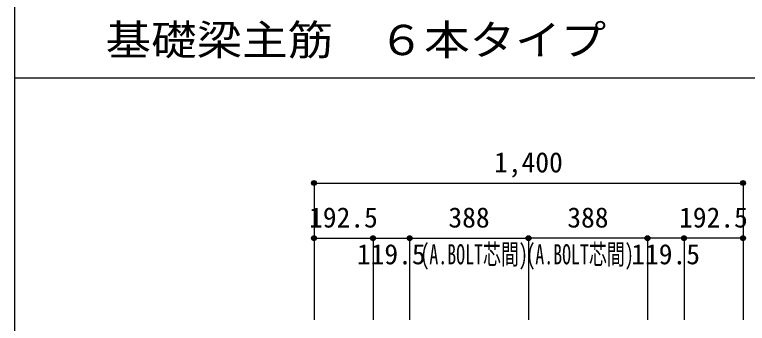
# Model space of a CAD drawing. Units: millimetres at full size, sheet at 1:30. Extents: x -5973 to 5954, y -4195 to 4201.
# Drawn here: x -5973 to -3582, y -1023 to -15 of the extents above; entities that cross this region are included whole.
import ezdxf
from ezdxf.enums import TextEntityAlignment as Align

# ---------------------------------------------------------------- set-up
doc = ezdxf.new("R2010")
doc.units = ezdxf.units.MM
doc.header["$LTSCALE"] = 30
doc.header["$PDMODE"] = 32
doc.header["$PDSIZE"] = 15
for name, color, linetype in [('0-7_文字', 4, 'Continuous'), ('0-D_寸法', 4, 'Continuous'), ('6-7_文字', 7, 'Continuous'), ('F-0_枠', 6, 'Continuous')]:
    doc.layers.add(name, color=color, linetype=linetype)
doc.styles.add('ＭＳ ゴシック', font='')
doc.styles.get('ＭＳ ゴシック').set_extended_font_data('MS Gothic')

msp = doc.modelspace()

# ---------------------------------------------------------------- linework, layer by layer
at = {"layer": '0-D_寸法'}
for p, q in [((-4995.8, -565.12), (-4995.8, -745.12)), ((-4995.8, -565.12), (-4995.8, -745.12)), ((-4995.8, -565.12), (-3595.8, -565.12)), ((-4995.8, -565.12), (-3595.8, -565.12)), ((-3595.8, -565.12), (-3595.8, -1012.16)), ((-4995.8, -745.12), (-4803.3, -745.12)), ((-4995.8, -745.12), (-4995.8, -1012.16)), ((-4803.3, -745.12), (-4803.3, -1012.16)), ((-4803.3, -745.12), (-4683.8, -745.12)), ((-4683.8, -745.12), (-4683.8, -1012.16)), ((-3907.8, -745.12), (-4295.8, -745.12)), ((-4295.8, -745.12), (-4295.8, -1012.16)), ((-3788.3, -745.12), (-3907.8, -745.12)), ((-3907.8, -745.12), (-3907.8, -1012.16)), ((-3595.8, -745.12), (-3788.3, -745.12)), ((-3788.3, -745.12), (-3788.3, -1012.16)), ((-3595.8, -745.12), (-3595.8, -1012.16))]:
    msp.add_line(p, q, dxfattribs=at)
msp.add_lwpolyline([(-4683.8, -745.12), (-4295.8, -745.12), (-4295.8, -1012.16)], dxfattribs=at)
for centre, radius in [((-4995.8, -565.12), 8), ((-4995.8, -565.12), 7.2), ((-4995.8, -565.12), 6.4), ((-4995.8, -565.12), 5.6), ((-4995.8, -565.12), 4.8), ((-4995.8, -565.12), 4), ((-4995.8, -565.12), 3.2), ((-4995.8, -565.12), 2.4), ((-4995.8, -565.12), 1.6), ((-4995.8, -565.12), 0.8), ((-3595.8, -565.12), 8), ((-3595.8, -565.12), 7.2), ((-3595.8, -565.12), 6.4), ((-3595.8, -565.12), 5.6), ((-3595.8, -565.12), 4.8), ((-3595.8, -565.12), 4), ((-3595.8, -565.12), 3.2), ((-3595.8, -565.12), 2.4), ((-3595.8, -565.12), 1.6), ((-3595.8, -565.12), 0.8), ((-4995.8, -745.12), 8), ((-4995.8, -745.12), 7.2), ((-4995.8, -745.12), 6.4), ((-4995.8, -745.12), 5.6), ((-4995.8, -745.12), 4.8), ((-4995.8, -745.12), 4), ((-4803.3, -745.12), 8), ((-4803.3, -745.12), 7.2), ((-4803.3, -745.12), 6.4), ((-4803.3, -745.12), 5.6), ((-4803.3, -745.12), 4.8), ((-4803.3, -745.12), 4), ((-4683.8, -745.12), 8), ((-4683.8, -745.12), 7.2), ((-4683.8, -745.12), 6.4), ((-4683.8, -745.12), 5.6), ((-4683.8, -745.12), 4.8), ((-4683.8, -745.12), 4), ((-4295.8, -745.12), 8), ((-4295.8, -745.12), 8), ((-4295.8, -745.12), 7.2), ((-4295.8, -745.12), 7.2), ((-4295.8, -745.12), 6.4), ((-4295.8, -745.12), 6.4), ((-4295.8, -745.12), 5.6), ((-4295.8, -745.12), 5.6), ((-4295.8, -745.12), 4.8), ((-4295.8, -745.12), 4.8), ((-4295.8, -745.12), 4), ((-4295.8, -745.12), 4), ((-3907.8, -745.12), 8), ((-3907.8, -745.12), 7.2), ((-3907.8, -745.12), 6.4), ((-3907.8, -745.12), 5.6), ((-3907.8, -745.12), 4.8), ((-3907.8, -745.12), 4), ((-3788.3, -745.12), 8), ((-3788.3, -745.12), 7.2), ((-3788.3, -745.12), 6.4), ((-3788.3, -745.12), 5.6), ((-3788.3, -745.12), 4.8), ((-3788.3, -745.12), 4), ((-3595.8, -745.12), 8), ((-3595.8, -745.12), 7.2), ((-3595.8, -745.12), 6.4), ((-3595.8, -745.12), 5.6), ((-3595.8, -745.12), 4.8), ((-3595.8, -745.12), 4), ((-4995.8, -745.12), 3.2), ((-4995.8, -745.12), 2.4), ((-4995.8, -745.12), 1.6), ((-4995.8, -745.12), 0.8), ((-4803.3, -745.12), 3.2), ((-4803.3, -745.12), 2.4), ((-4803.3, -745.12), 1.6), ((-4803.3, -745.12), 0.8), ((-4683.8, -745.12), 3.2), ((-4683.8, -745.12), 2.4), ((-4683.8, -745.12), 1.6), ((-4683.8, -745.12), 0.8), ((-4295.8, -745.12), 3.2), ((-4295.8, -745.12), 3.2), ((-4295.8, -745.12), 2.4), ((-4295.8, -745.12), 2.4), ((-4295.8, -745.12), 1.6), ((-4295.8, -745.12), 1.6), ((-4295.8, -745.12), 0.8), ((-4295.8, -745.12), 0.8), ((-3907.8, -745.12), 3.2), ((-3907.8, -745.12), 2.4), ((-3907.8, -745.12), 1.6), ((-3907.8, -745.12), 0.8), ((-3788.3, -745.12), 3.2), ((-3788.3, -745.12), 2.4), ((-3788.3, -745.12), 1.6), ((-3788.3, -745.12), 0.8), ((-3595.8, -745.12), 3.2), ((-3595.8, -745.12), 2.4), ((-3595.8, -745.12), 1.6), ((-3595.8, -745.12), 0.8)]:
    msp.add_circle(centre, radius, dxfattribs=at)
at = {"layer": '0-D_寸法', "color": 7}
for p in [(-4995.8, -565.12), (-4995.8, -565.12), (-3595.8, -565.12), (-4995.8, -745.12), (-4995.8, -745.12), (-4803.3, -745.12), (-4683.8, -745.12), (-4683.8, -745.12), (-4295.8, -745.12), (-4295.8, -745.12), (-4295.8, -745.12), (-3907.8, -745.12), (-3907.8, -745.12), (-3788.3, -745.12), (-3788.3, -745.12), (-3595.8, -745.12), (-3595.8, -745.12)]:
    msp.add_point(p, dxfattribs=at)
at = {"layer": 'F-0_枠'}
msp.add_line((-5972.88, 4201.15), (-5972.88, -4195.24), dxfattribs=at)
at = {"layer": 'F-0_枠', "color": 2}
msp.add_line((-5972.88, -222.05), (3723.6, -222.05), dxfattribs=at)

# ---------------------------------------------------------------- texts
at = {"layer": '0-7_文字', "style": 'ＭＳ ゴシック', "width": 0.65}
for p in [(-4648.71, -850.45), (-4302.89, -850.45)]:
    msp.add_text('(A.BOLT芯間)', height=65.98, dxfattribs=at).set_placement(p, align=Align.BOTTOM_LEFT)
at = {"layer": '0-D_寸法', "style": 'ＭＳ ゴシック'}
for s, p in [('1,400', (-4408.3, -550.12)), ('192.5', (-5012.05, -730.12)), ('388', (-4557.3, -730.12)), ('388', (-4169.3, -730.12)), ('192.5', (-3804.55, -730.12)), ('119.5', (-4856.05, -850.12)), ('119.5', (-3960.55, -850.12))]:
    msp.add_text(s, height=65.98, dxfattribs=at).set_placement(p, align=Align.BOTTOM_LEFT)
at = {"layer": '6-7_文字', "color": 2, "style": 'ＭＳ ゴシック', "width": 1.1}
msp.add_text('\u3000\u3000基礎梁主筋\u3000６本タイプ', height=98.97, dxfattribs=at).set_placement((-5972.88, -177.05), align=Align.BOTTOM_LEFT)

doc.saveas('drawing.dxf')
